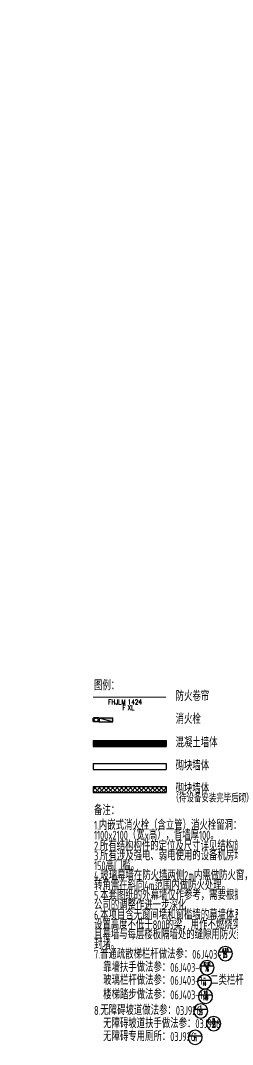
# Model space of a CAD drawing. Header units: millimetres. Extents: x 0 to 12095980, y -6694179 to 0.
# Drawn here: x 11694467 to 11705224, y -6499503 to -6447565 of the extents above; entities that cross this region are included whole.
import ezdxf
from ezdxf.enums import TextEntityAlignment as Align

# ---------------------------------------------------------------- set-up
doc = ezdxf.new("R2010")
doc.units = ezdxf.units.MM
doc.header["$LTSCALE"] = 10
for name, pattern in [('A1-RI-F2$0$HIDDEN2', [0.1875, 0.125, -0.0625]), ('DASHED2', [0.375, 0.25, -0.125]), ('HIDDEN', [0.375, 0.25, -0.125])]:
    doc.linetypes.add(name, pattern=pattern)
for name, color, linetype in [('A-DIMS-100', 1, 'Continuous'), ('A-EQPM', 55, 'Continuous'), ('A-HATH-GRAY', 8, 'Continuous'), ('A-STRS', 50, 'Continuous'), ('A-SYMB', 4, 'Continuous'), ('A-SYMB-AREA', 4, 'Continuous'), ('A-SYMB-DOOR', 3, 'Continuous'), ('A-SYMB-DOOR1', 3, 'Continuous'), ('A-SYMB-DOOR2', 3, 'Continuous'), ('A-SYMB-DOOR3', 3, 'Continuous'), ('A-SYMB-NAME', 4, 'Continuous'), ('A-WALL-CONC', 6, 'Continuous'), ('A1-RI-F2$0$A-FUZHUXIAN', 55, 'A1-RI-F2$0$HIDDEN2'), ('A1-RI-F2$0$A-TEXT1', 4, 'Continuous')]:
    doc.layers.add(name, color=color, linetype=linetype)
doc.styles.add('A1-RI-F2$0$ECADI', font='gbeitc.shx', dxfattribs={"width": 0.7, "bigfont": 'gbcbig.shx'})
doc.styles.add('ECADI', font='hzs.shx', dxfattribs={"width": 0.7, "bigfont": 'hztxt.shx'})
doc.styles.add('ECADI-TXT', font='simplex.shx', dxfattribs={"bigfont": 'hztxt.shx'})

# ---------------------------------------------------------------- blocks, each defined once
blk = doc.blocks.new('A1-RI-F2')
at = {"layer": 'A1-RI-F2$0$A-FUZHUXIAN', "ltscale": 15}
blk.add_lwpolyline([(11697385.2, -6408952.1, 0.0114998), (11684356.2, -6412994.1), (11685659.5, -6416881.5, 0.0845607), (11599102.5, -6463333.2), (11592167, -6454412), (11594287.7, -6452776.4, 0), (11592699.6, -6450703.6, 0.0170298), (11576443.9, -6463978.8), (11589775.5, -6479462.1, -0.111917), (11700888.4, -6418975.6, -0.111917)], format="xyb", dxfattribs=at)
at = {"layer": 'A1-RI-F2$0$A-TEXT1', "style": 'A1-RI-F2$0$ECADI', "width": 0.7}
for tag, p in [('（-0.050）', (11749732.1, -6422418.7)), ('（结构标高）', (11757640.8, -6422418.7))]:
    blk.add_attdef(tag, p, '', height=375, dxfattribs=at)
blk = doc.blocks.new('ECADI-TAG-ROOM')
at = {"layer": 'A-SYMB-AREA', "style": 'ECADI', "width": 0.7}
blk.add_attdef('340M2', text='', height=2.5, dxfattribs=at).set_placement((7.17, -1.75), align=Align.MIDDLE_LEFT)
at = {"layer": 'A-SYMB-NAME', "style": 'ECADI', "width": 0.7}
blk.add_attdef('CHINESENAME', (-5.13, 0.09), '', height=4.5, dxfattribs=at)
blk = doc.blocks.new('ECADI-TAG-DOOR')
at = {"layer": 'A-SYMB-DOOR', "style": 'ECADI-TXT', "width": 0.7}
for tag, p in [('门窗主编号1', (-6.41, 7.26)), ('门窗主编号2', (2.08, 7.26))]:
    blk.add_attdef(tag, p, '', height=2.5, dxfattribs=at)
at = {"layer": 'A-SYMB-DOOR', "style": 'ECADI-TXT', "width": 0.7, "flags": 1}
for tag, p in [('洞口尺寸(宽X高)', (-6.42, 1.62)), ('备注', (-6.39, -1.21))]:
    blk.add_attdef(tag, p, '', height=2.5, dxfattribs=at)
at = {"layer": 'A-SYMB-DOOR1', "style": 'ECADI-TXT', "width": 0.7}
blk.add_attdef('门窗辅编号1', (-6.41, 4.41), '', height=2.5, dxfattribs=at)
at = {"layer": 'A-SYMB-DOOR2', "style": 'ECADI-TXT', "width": 0.7}
blk.add_attdef('门窗辅编号2', (-2.86, 4.41), '', height=2.5, dxfattribs=at)
at = {"layer": 'A-SYMB-DOOR3', "style": 'ECADI-TXT', "width": 0.7}
blk.add_attdef('门窗辅编号3', (2.32, 4.41), '', height=2.5, dxfattribs=at)
blk = doc.blocks.new('hydrant')
at = {"layer": 'A-EQPM'}
blk.add_hatch(color=256, dxfattribs=at).paths.add_polyline_path([(200, 0), (0, 0), (0, -700)])
for p, q in [((200, 0), (0, 0)), ((0, -700), (0, 0)), ((0, -700), (200, 0)), ((200, -700), (200, 0)), ((0, -700), (200, -700))]:
    blk.add_line(p, q, dxfattribs=at)
at = {"layer": 'A-EQPM', "linetype": 'HIDDEN', "lineweight": -2, "ltscale": 0.2}
for p, q in [((0, -700), (0, -1000)), ((200, -1000), (0, -1000)), ((200, -700), (200, -1000))]:
    blk.add_line(p, q, dxfattribs=at)
at = {"layer": 'A-EQPM'}
blk.add_circle((100, -850), 100, dxfattribs=at)
blk = doc.blocks.new('ECADI-TAG-DWGREF')
at = {"color": 1}
blk.add_line((-5.89, 1.13), (5.89, 1.13), dxfattribs=at)
blk.add_circle((0, 0), 6, dxfattribs=at)
at = {"style": 'ECADI-TXT', "width": 0.7}
blk.add_attdef('88-888', text='', height=2.5, dxfattribs=at).set_placement((0, 0.31), align=Align.TOP_CENTER)
blk.add_attdef('88', text='', height=2.5, dxfattribs=at).set_placement((0.05, 2.05), align=Align.CENTER)

msp = doc.modelspace()

# ---------------------------------------------------------------- hatches: boundary and pattern name
at = {"layer": 'A-HATH-GRAY'}
h = msp.add_hatch(dxfattribs=at)
h.set_pattern_fill('ANSI37', color=256, scale=50)
h.set_pattern_definition([(45, (19875.92, -92769.4), (-112.2532015, 112.2532015), []), (135, (19875.92, -92769.4), (-112.2532015, -112.2532015), [])])
h.paths.add_polyline_path([(11701852, -6486714), (11701852, -6486414), (11698154, -6486414), (11698154, -6486714)])

# ---------------------------------------------------------------- linework, layer by layer
at = {"layer": 'A-DIMS-100'}
msp.add_line((11701852, -6484082), (11701852, -6484382), dxfattribs=at)
at = {"layer": 'A-HATH-GRAY', "const_width": 300}
msp.add_lwpolyline([(11701852, -6484232), (11698154, -6484232)], dxfattribs=at)
at = {"layer": 'A-STRS', "linetype": 'DASHED2', "ltscale": 2.5, "const_width": 50}
msp.add_lwpolyline([(11698154, -6481887), (11701852, -6481887)], dxfattribs=at)
at = {"layer": 'A-WALL-CONC'}
for p, q in [((11698154, -6484082), (11698154, -6484382)), ((11698154, -6484082), (11701852, -6484082)), ((11698154, -6484382), (11701852, -6484382)), ((11698154, -6485248), (11698154, -6485548)), ((11698154, -6485248), (11701852, -6485248)), ((11698154, -6485548), (11701852, -6485548)), ((11701852, -6485248), (11701852, -6485548)), ((11698154, -6486414), (11698154, -6486714)), ((11698154, -6486414), (11701852, -6486414)), ((11701852, -6486414), (11701852, -6486714)), ((11698154, -6486714), (11701852, -6486714))]:
    msp.add_line(p, q, dxfattribs=at)

# ---------------------------------------------------------------- block references
msp.add_blockref('A1-RI-F2', (0, 0))
at = {"layer": 'A-EQPM', "rotation": 270}
msp.add_blockref('hydrant', (11699154, -6482935), dxfattribs=at)
at = {"layer": 'A-SYMB'}
ref = msp.add_blockref('ECADI-TAG-ROOM', (11698712, -6481539), dxfattribs=dict(at, xscale=100, yscale=100, zscale=100))
ref.add_attrib('CHINESENAME', '图例：', (11698199, -6481530), dxfattribs={"layer": 'A-SYMB-NAME', "height": 450, "style": 'ECADI', "width": 0.7})
ref = msp.add_blockref('ECADI-TAG-ROOM', (11702851, -6482081), dxfattribs=dict(at, xscale=100, yscale=100, zscale=100))
ref.add_attrib('CHINESENAME', '防火卷帘', (11702339, -6482072), dxfattribs={"layer": 'A-SYMB-NAME', "height": 450, "style": 'ECADI', "width": 0.7})
ref = msp.add_blockref('ECADI-TAG-ROOM', (11702851, -6483241), dxfattribs=dict(at, xscale=100, yscale=100, zscale=100))
ref.add_attrib('CHINESENAME', '消火栓', (11702339, -6483233), dxfattribs={"layer": 'A-SYMB-NAME', "height": 450, "style": 'ECADI', "width": 0.7})
ref = msp.add_blockref('ECADI-TAG-ROOM', (11702851, -6484438), dxfattribs=dict(at, xscale=100, yscale=100, zscale=100))
ref.add_attrib('CHINESENAME', '混凝土墙体', (11702339, -6484429), dxfattribs={"layer": 'A-SYMB-NAME', "height": 450, "style": 'ECADI', "width": 0.7})
ref = msp.add_blockref('ECADI-TAG-ROOM', (11702851, -6485604), dxfattribs=dict(at, xscale=100, yscale=100, zscale=100))
ref.add_attrib('CHINESENAME', '砌块墙体', (11702339, -6485596), dxfattribs={"layer": 'A-SYMB-NAME', "height": 450, "style": 'ECADI', "width": 0.7})
ref = msp.add_blockref('ECADI-TAG-ROOM', (11702851, -6486771), dxfattribs=dict(at, xscale=100, yscale=100, zscale=100))
ref.add_attrib('CHINESENAME', '砌块墙体', (11702339, -6486762), dxfattribs={"layer": 'A-SYMB-NAME', "height": 450, "style": 'ECADI', "width": 0.7})
ref.add_attrib('340M2', '（待设备安装完毕后砌）', dxfattribs={"layer": 'A-SYMB-AREA', "height": 400, "style": 'ECADI', "width": 0.7}).set_placement((11702132, -6487021), align=Align.MIDDLE_LEFT)
ref = msp.add_blockref('ECADI-TAG-ROOM', (11698712, -6487872), dxfattribs=dict(at, xscale=100, yscale=100, zscale=100))
ref.add_attrib('CHINESENAME', '备注：', (11698199, -6487863), dxfattribs={"layer": 'A-SYMB-NAME', "height": 450, "style": 'ECADI', "width": 0.7})
ref = msp.add_blockref('ECADI-TAG-ROOM', (11698712, -6488621), dxfattribs=dict(at, xscale=100, yscale=100, zscale=100))
ref.add_attrib('CHINESENAME', '1.内嵌式消火栓（含立管）消火栓留洞：', (11698199, -6488612), dxfattribs={"layer": 'A-SYMB-NAME', "height": 450, "style": 'ECADI', "width": 0.7})
ref = msp.add_blockref('ECADI-TAG-ROOM', (11698712, -6489121), dxfattribs=dict(at, xscale=100, yscale=100, zscale=100))
ref.add_attrib('CHINESENAME', '1100x2100（宽x高），背墙厚100。', (11698199, -6489112), dxfattribs={"layer": 'A-SYMB-NAME', "height": 450, "style": 'ECADI', "width": 0.7})
ref = msp.add_blockref('ECADI-TAG-ROOM', (11698712, -6489669), dxfattribs=dict(at, xscale=100, yscale=100, zscale=100))
ref.add_attrib('CHINESENAME', '2.所有结构构件的定位及尺寸详见结构施工图。', (11698199, -6489660), dxfattribs={"layer": 'A-SYMB-NAME', "height": 450, "style": 'ECADI', "width": 0.7})
ref = msp.add_blockref('ECADI-TAG-ROOM', (11698712, -6490169), dxfattribs=dict(at, xscale=100, yscale=100, zscale=100))
ref.add_attrib('CHINESENAME', '3.所有涉及强电、弱电使用的设备机房均设置', (11698199, -6490160), dxfattribs={"layer": 'A-SYMB-NAME', "height": 450, "style": 'ECADI', "width": 0.7})
ref = msp.add_blockref('ECADI-TAG-ROOM', (11698712, -6490669), dxfattribs=dict(at, xscale=100, yscale=100, zscale=100))
ref.add_attrib('CHINESENAME', '150高门槛。', (11698199, -6490660), dxfattribs={"layer": 'A-SYMB-NAME', "height": 450, "style": 'ECADI', "width": 0.7})
ref = msp.add_blockref('ECADI-TAG-ROOM', (11698712, -6491169), dxfattribs=dict(at, xscale=100, yscale=100, zscale=100))
ref.add_attrib('CHINESENAME', '4.玻璃幕墙在防火墙两侧2m内需做防火窗，', (11698199, -6491160), dxfattribs={"layer": 'A-SYMB-NAME', "height": 450, "style": 'ECADI', "width": 0.7})
ref = msp.add_blockref('ECADI-TAG-ROOM', (11698712, -6491669), dxfattribs=dict(at, xscale=100, yscale=100, zscale=100))
ref.add_attrib('CHINESENAME', '转角需在斜向4m范围内做防火处理。', (11698199, -6491660), dxfattribs={"layer": 'A-SYMB-NAME', "height": 450, "style": 'ECADI', "width": 0.7})
ref = msp.add_blockref('ECADI-TAG-ROOM', (11698712, -6492169), dxfattribs=dict(at, xscale=100, yscale=100, zscale=100))
ref.add_attrib('CHINESENAME', '5.本套图纸的外幕墙仅作参考，需要根据幕墙', (11698199, -6492160), dxfattribs={"layer": 'A-SYMB-NAME', "height": 450, "style": 'ECADI', "width": 0.7})
ref = msp.add_blockref('ECADI-TAG-ROOM', (11698712, -6492669), dxfattribs=dict(at, xscale=100, yscale=100, zscale=100))
ref.add_attrib('CHINESENAME', '公司的调整作进一步深化', (11698199, -6492660), dxfattribs={"layer": 'A-SYMB-NAME', "height": 450, "style": 'ECADI', "width": 0.7})
ref = msp.add_blockref('ECADI-TAG-ROOM', (11698712, -6493167), dxfattribs=dict(at, xscale=100, yscale=100, zscale=100))
ref.add_attrib('CHINESENAME', '6.本项目含无窗间墙和窗槛墙的幕墙体系，每层', (11698199, -6493158), dxfattribs={"layer": 'A-SYMB-NAME', "height": 450, "style": 'ECADI', "width": 0.7})
ref = msp.add_blockref('ECADI-TAG-ROOM', (11698712, -6493667), dxfattribs=dict(at, xscale=100, yscale=100, zscale=100))
ref.add_attrib('CHINESENAME', '设置高度不低于800的梁，用作不燃烧实体裙墙。', (11698199, -6493658), dxfattribs={"layer": 'A-SYMB-NAME', "height": 450, "style": 'ECADI', "width": 0.7})
ref = msp.add_blockref('ECADI-TAG-ROOM', (11698712, -6494167), dxfattribs=dict(at, xscale=100, yscale=100, zscale=100))
ref.add_attrib('CHINESENAME', '且幕墙与每层楼板隔墙处的缝隙用防火封堵材料', (11698199, -6494158), dxfattribs={"layer": 'A-SYMB-NAME', "height": 450, "style": 'ECADI', "width": 0.7})
ref = msp.add_blockref('ECADI-TAG-ROOM', (11698712, -6494667), dxfattribs=dict(at, xscale=100, yscale=100, zscale=100))
ref.add_attrib('CHINESENAME', '封堵。', (11698199, -6494658), dxfattribs={"layer": 'A-SYMB-NAME', "height": 450, "style": 'ECADI', "width": 0.7})
ref = msp.add_blockref('ECADI-TAG-ROOM', (11698712, -6495160), dxfattribs=dict(at, xscale=100, yscale=100, zscale=100))
ref.add_attrib('CHINESENAME', '7.普通疏散梯栏杆做法参：06J403-1', (11698199, -6495151), dxfattribs={"layer": 'A-SYMB-NAME', "height": 450, "style": 'ECADI', "width": 0.7})
ref = msp.add_blockref('ECADI-TAG-DWGREF', (11704864, -6494892), dxfattribs=dict(at, xscale=-60, yscale=60, zscale=60))
ref.add_attrib('88-888', '25', dxfattribs={"layer": '0', "height": 210, "style": 'ECADI-TXT', "width": 0.4}).set_placement((11704864, -6494873), align=Align.TOP_CENTER)
ref.add_attrib('88', 'A16', dxfattribs={"layer": '0', "height": 150, "style": 'ECADI-TXT', "width": 0.7}).set_placement((11704862, -6494769), align=Align.CENTER)
ref = msp.add_blockref('ECADI-TAG-ROOM', (11699174, -6495826), dxfattribs=dict(at, xscale=100, yscale=100, zscale=100))
ref.add_attrib('CHINESENAME', '靠墙扶手做法参：06J403-1', (11698662, -6495818), dxfattribs={"layer": 'A-SYMB-NAME', "height": 450, "style": 'ECADI', "width": 0.7})
ref = msp.add_blockref('ECADI-TAG-DWGREF', (11703931, -6495605), dxfattribs=dict(at, xscale=-60, yscale=60, zscale=60))
ref.add_attrib('88-888', '76', dxfattribs={"layer": '0', "height": 210, "style": 'ECADI-TXT', "width": 0.4}).set_placement((11703931, -6495587), align=Align.TOP_CENTER)
ref.add_attrib('88', 'K10', dxfattribs={"layer": '0', "height": 150, "style": 'ECADI-TXT', "width": 0.7}).set_placement((11703929, -6495482), align=Align.CENTER)
ref = msp.add_blockref('ECADI-TAG-ROOM', (11699174, -6496483), dxfattribs=dict(at, xscale=100, yscale=100, zscale=100))
ref.add_attrib('CHINESENAME', '玻璃栏杆做法参：06J403-1  二类栏杆', (11698662, -6496475), dxfattribs={"layer": 'A-SYMB-NAME', "height": 450, "style": 'ECADI', "width": 0.7})
ref = msp.add_blockref('ECADI-TAG-DWGREF', (11703804, -6496327), dxfattribs=dict(at, xscale=-60, yscale=60, zscale=60))
ref.add_attrib('88-888', '44', dxfattribs={"layer": '0', "height": 210, "style": 'ECADI-TXT', "width": 0.4}).set_placement((11703804, -6496309), align=Align.TOP_CENTER)
ref.add_attrib('88', '-', dxfattribs={"layer": '0', "height": 150, "style": 'ECADI-TXT', "width": 0.7}).set_placement((11703801, -6496204), align=Align.CENTER)
ref = msp.add_blockref('ECADI-TAG-ROOM', (11699174, -6497216), dxfattribs=dict(at, xscale=100, yscale=100, zscale=100))
ref.add_attrib('CHINESENAME', '楼梯踏步做法参：06J403-1', (11698662, -6497207), dxfattribs={"layer": 'A-SYMB-NAME', "height": 450, "style": 'ECADI', "width": 0.7})
ref = msp.add_blockref('ECADI-TAG-DWGREF', (11703854, -6497060), dxfattribs=dict(at, xscale=-60, yscale=60, zscale=60))
ref.add_attrib('88-888', '149', dxfattribs={"layer": '0', "height": 210, "style": 'ECADI-TXT', "width": 0.4}).set_placement((11703854, -6497041), align=Align.TOP_CENTER)
ref.add_attrib('88', '16', dxfattribs={"layer": '0', "height": 150, "style": 'ECADI-TXT', "width": 0.7}).set_placement((11703851, -6496937), align=Align.CENTER)
ref = msp.add_blockref('ECADI-TAG-ROOM', (11698712, -6498012), dxfattribs=dict(at, xscale=100, yscale=100, zscale=100))
ref.add_attrib('CHINESENAME', '8.无障碍坡道做法参：03J926', (11698199, -6498003), dxfattribs={"layer": 'A-SYMB-NAME', "height": 450, "style": 'ECADI', "width": 0.7})
ref = msp.add_blockref('ECADI-TAG-DWGREF', (11703610, -6497802), dxfattribs=dict(at, xscale=-60, yscale=60, zscale=60))
ref.add_attrib('88-888', '23', dxfattribs={"layer": '0', "height": 210, "style": 'ECADI-TXT', "width": 0.4}).set_placement((11703610, -6497783), align=Align.TOP_CENTER)
ref.add_attrib('88', '1', dxfattribs={"layer": '0', "height": 150, "style": 'ECADI-TXT', "width": 0.7}).set_placement((11703608, -6497679), align=Align.CENTER)
ref = msp.add_blockref('ECADI-TAG-ROOM', (11699174, -6498678), dxfattribs=dict(at, xscale=100, yscale=100, zscale=100))
ref.add_attrib('CHINESENAME', '无障碍坡道扶手做法参：03J926', (11698662, -6498669), dxfattribs={"layer": 'A-SYMB-NAME', "height": 450, "style": 'ECADI', "width": 0.7})
ref = msp.add_blockref('ECADI-TAG-DWGREF', (11704271, -6498443), dxfattribs=dict(at, xscale=-60, yscale=60, zscale=60))
ref.add_attrib('88-888', '23', dxfattribs={"layer": '0', "height": 210, "style": 'ECADI-TXT', "width": 0.4}).set_placement((11704271, -6498424), align=Align.TOP_CENTER)
ref.add_attrib('88', 'B', dxfattribs={"layer": '0', "height": 150, "style": 'ECADI-TXT', "width": 0.7}).set_placement((11704268, -6498320), align=Align.CENTER)
ref = msp.add_blockref('ECADI-TAG-ROOM', (11699174, -6499335), dxfattribs=dict(at, xscale=100, yscale=100, zscale=100))
ref.add_attrib('CHINESENAME', '无障碍专用厕所：03J926', (11698662, -6499326), dxfattribs={"layer": 'A-SYMB-NAME', "height": 450, "style": 'ECADI', "width": 0.7})
ref = msp.add_blockref('ECADI-TAG-DWGREF', (11703332, -6499143), dxfattribs=dict(at, xscale=-60, yscale=60, zscale=60))
ref.add_attrib('88-888', '71', dxfattribs={"layer": '0', "height": 210, "style": 'ECADI-TXT', "width": 0.4}).set_placement((11703332, -6499125), align=Align.TOP_CENTER)
ref.add_attrib('88', '-', dxfattribs={"layer": '0', "height": 150, "style": 'ECADI-TXT', "width": 0.7}).set_placement((11703329, -6499020), align=Align.CENTER)
at = {"layer": 'A-SYMB-DOOR'}
ref = msp.add_blockref('ECADI-TAG-DOOR', (11700032, -6482983), dxfattribs=dict(at, xscale=100, yscale=100, zscale=100))
ref.add_attrib('门窗主编号1', 'FHJLM', dxfattribs={"height": 250, "style": 'ECADI-TXT', "width": 0.7}).set_placement((11699803, -6482255), align=Align.RIGHT)
ref.add_attrib('门窗主编号2', '1424', (11699901, -6482259, 333), dxfattribs={"height": 250, "style": 'ECADI-TXT', "width": 0.7})
ref.add_attrib('门窗辅编号1', 'F', dxfattribs={"layer": 'A-SYMB-DOOR1', "height": 250, "rotation": 359.8057, "style": 'ECADI-TXT', "width": 0.7}).set_placement((11699802, -6482543), align=Align.RIGHT)
ref.add_attrib('门窗辅编号2', 'XL', (11699899, -6482542), dxfattribs={"layer": 'A-SYMB-DOOR2', "height": 250, "style": 'ECADI-TXT', "width": 0.7})

doc.saveas('drawing.dxf')
